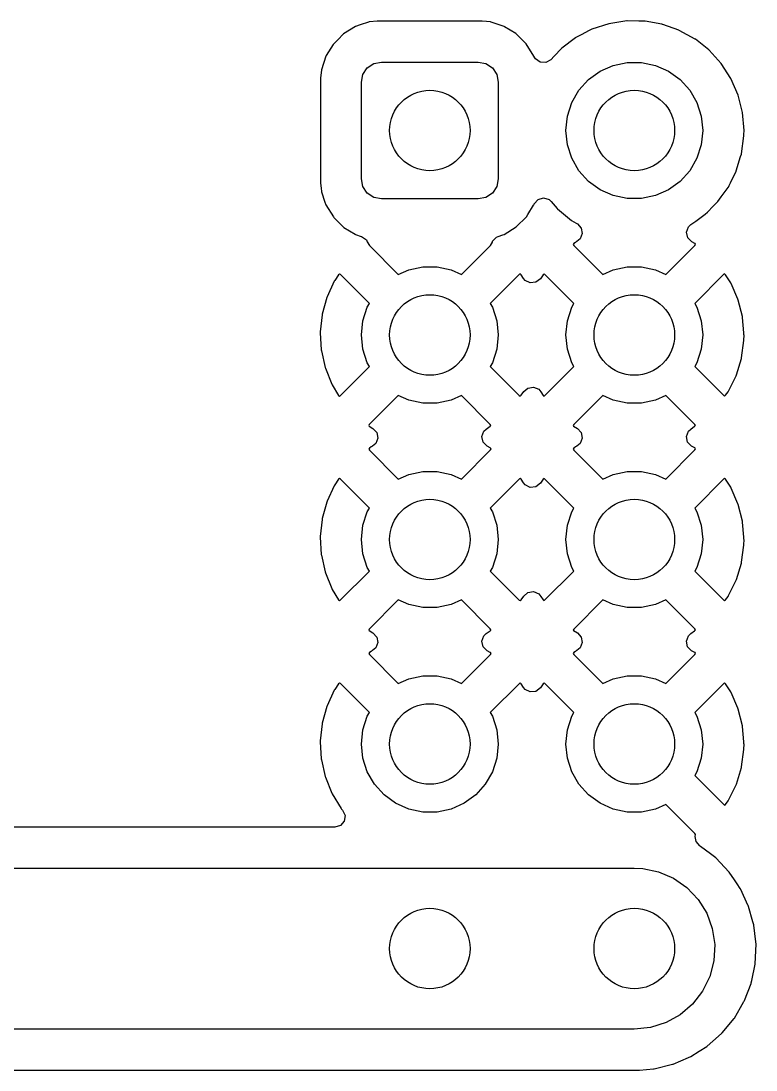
# Model space of a CAD drawing. Extents: x 80 to 223, y -132 to -72.
# Drawn here: x 188.98 to 198.11, y -98.28 to -85.25 of the extents above; entities that cross this region are included whole.
import ezdxf

# ---------------------------------------------------------------- set-up
doc = ezdxf.new("R2010")
doc.units = 0
doc.layers.add('BLACK', color=7, linetype='CONTINUOUS')

msp = doc.modelspace()

# ---------------------------------------------------------------- linework, layer by layer
at = {"layer": 'BLACK', "linetype": 'CONTINUOUS'}
for p, q in [((193.132, -85.3224), (192.982, -85.4155)), ((193.19, -85.3032), (193.132, -85.3224)), ((193.293, -85.2687), (193.19, -85.3032)), ((193.3, -85.2665), (193.293, -85.2687)), ((193.293, -85.2687), (193.293, -85.2687)), ((193.307, -85.2658), (193.3, -85.2665)), ((193.402, -85.2558), (193.307, -85.2658)), ((193.307, -85.2658), (193.307, -85.2658)), ((193.406, -85.2555), (193.402, -85.2558)), ((193.402, -85.2558), (193.402, -85.2558)), ((194.706, -85.2555), (193.406, -85.2555)), ((194.758, -85.2608), (194.706, -85.2555)), ((194.804, -85.2655), (194.758, -85.2608)), ((194.811, -85.2662), (194.804, -85.2655)), ((194.804, -85.2655), (194.804, -85.2655)), ((194.817, -85.2684), (194.811, -85.2662)), ((194.831, -85.2728), (194.817, -85.2684)), ((194.817, -85.2684), (194.817, -85.2684)), ((194.979, -85.3219), (194.831, -85.2728)), ((194.985, -85.3257), (194.979, -85.3219)), ((195.122, -85.4105), (194.985, -85.3257)), ((194.985, -85.3257), (194.985, -85.3257)), ((196.28, -85.288), (196.068, -85.3574)), ((196.501, -85.2542), (196.28, -85.288)), ((196.506, -85.2542), (196.501, -85.2542)), ((196.65, -85.256), (196.506, -85.2542)), ((196.506, -85.2542), (196.506, -85.2542)), ((196.724, -85.2569), (196.65, -85.256)), ((196.729, -85.2578), (196.724, -85.2569)), ((196.939, -85.2952), (196.729, -85.2578)), ((196.729, -85.2578), (196.729, -85.2578)), ((196.944, -85.2961), (196.939, -85.2952)), ((196.939, -85.2952), (196.939, -85.2952)), ((196.949, -85.2978), (196.944, -85.2961)), ((197.15, -85.3689), (196.949, -85.2978)), ((196.949, -85.2978), (196.949, -85.2978)), ((192.976, -85.4207), (192.919, -85.4786)), ((192.982, -85.4155), (192.976, -85.4207)), ((195.129, -85.4147), (195.122, -85.4105)), ((195.254, -85.5397), (195.129, -85.4147)), ((195.865, -85.4636), (195.695, -85.5915)), ((195.87, -85.4605), (195.865, -85.4636)), ((195.865, -85.4636), (195.865, -85.4636)), ((195.937, -85.4255), (195.87, -85.4605)), ((196.037, -85.3731), (195.937, -85.4255)), ((196.068, -85.3574), (196.037, -85.3731)), ((197.155, -85.3706), (197.15, -85.3689)), ((197.15, -85.3689), (197.15, -85.3689)), ((197.35, -85.4786), (197.155, -85.3706)), ((192.853, -85.5469), (192.768, -85.6838)), ((192.857, -85.5407), (192.853, -85.5469)), ((192.853, -85.5469), (192.853, -85.5469)), ((192.919, -85.4786), (192.857, -85.5407)), ((195.348, -85.6901), (195.254, -85.5397)), ((195.691, -85.5946), (195.6, -85.6901)), ((195.695, -85.5915), (195.691, -85.5946)), ((197.354, -85.4818), (197.35, -85.4786)), ((197.522, -85.6138), (197.354, -85.4818)), ((197.354, -85.4818), (197.354, -85.4818)), ((192.764, -85.6913), (192.708, -85.8591)), ((192.768, -85.6838), (192.764, -85.6913)), ((195.35, -85.697), (195.348, -85.6901)), ((195.352, -85.7012), (195.35, -85.697)), ((195.367, -85.7255), (195.352, -85.7012)), ((195.425, -85.7668), (195.367, -85.7255)), ((195.6, -85.6901), (195.557, -85.7348)), ((197.522, -85.6139), (197.522, -85.6138)), ((197.526, -85.6171), (197.522, -85.6139)), ((197.676, -85.7823), (197.526, -85.6171)), ((193.225, -85.9183), (193.279, -85.8372)), ((193.279, -85.8372), (193.36, -85.783)), ((193.36, -85.783), (193.456, -85.764)), ((193.456, -85.764), (194.656, -85.764)), ((194.656, -85.764), (194.752, -85.783)), ((194.752, -85.783), (194.833, -85.8372)), ((194.833, -85.8372), (194.887, -85.9183)), ((195.496, -85.7702), (195.425, -85.7668)), ((195.557, -85.7348), (195.496, -85.7702)), ((196.171, -85.8779), (196.333, -85.8056)), ((196.333, -85.8056), (196.507, -85.7687)), ((196.507, -85.7687), (196.685, -85.7687)), ((196.685, -85.7687), (196.859, -85.8056)), ((196.859, -85.8056), (197.021, -85.8779)), ((197.797, -85.9698), (197.676, -85.7823)), ((192.708, -85.8591), (192.697, -85.9636)), ((192.697, -85.9636), (192.697, -87.2644)), ((193.206, -86.014), (193.225, -85.9183)), ((194.887, -85.9183), (194.906, -86.014)), ((195.908, -86.1144), (196.027, -85.9823)), ((196.027, -85.9823), (196.171, -85.8779)), ((197.021, -85.8779), (197.165, -85.9823)), ((197.165, -85.9823), (197.284, -86.1144)), ((197.886, -86.1747), (197.797, -85.9698)), ((193.206, -87.214), (193.206, -86.014)), ((194.906, -86.014), (194.906, -87.214)), ((195.819, -86.2683), (195.908, -86.1144)), ((197.284, -86.1144), (197.373, -86.2683)), ((197.941, -86.3914), (197.886, -86.1747)), ((195.765, -86.4373), (195.819, -86.2683)), ((197.373, -86.2683), (197.427, -86.4373)), ((195.746, -86.614), (195.765, -86.4373)), ((197.427, -86.4373), (197.446, -86.614)), ((197.959, -86.614), (197.941, -86.3914)), ((195.765, -86.7907), (195.746, -86.614)), ((197.446, -86.614), (197.427, -86.7907)), ((197.958, -86.6601), (197.959, -86.6174)), ((197.959, -86.6174), (197.959, -86.614)), ((197.959, -86.6174), (197.959, -86.6174)), ((197.928, -86.9021), (197.958, -86.6806)), ((197.958, -86.6806), (197.958, -86.6601)), ((195.819, -86.9597), (195.765, -86.7907)), ((197.427, -86.7907), (197.373, -86.9597)), ((195.908, -87.1136), (195.819, -86.9597)), ((197.373, -86.9597), (197.284, -87.1136)), ((197.863, -87.1158), (197.917, -86.9389)), ((197.917, -86.9389), (197.927, -86.907)), ((197.927, -86.907), (197.928, -86.9021)), ((197.927, -86.907), (197.927, -86.907)), ((196.027, -87.2457), (195.908, -87.1136)), ((197.284, -87.1136), (197.165, -87.2457)), ((197.79, -87.2644), (197.861, -87.1205)), ((197.861, -87.1205), (197.863, -87.1158)), ((197.861, -87.1205), (197.861, -87.1205)), ((192.697, -87.2644), (192.698, -87.2676)), ((192.698, -87.2676), (192.698, -87.2676)), ((192.698, -87.2676), (192.704, -87.3292)), ((193.225, -87.3097), (193.206, -87.214)), ((194.906, -87.214), (194.887, -87.3097)), ((196.171, -87.3501), (196.027, -87.2457)), ((197.165, -87.2457), (197.021, -87.3501)), ((197.773, -87.2989), (197.79, -87.2644)), ((192.704, -87.3292), (192.708, -87.3702)), ((192.708, -87.3702), (192.711, -87.3767)), ((192.711, -87.3767), (192.711, -87.3767)), ((192.711, -87.3767), (192.753, -87.5034)), ((193.279, -87.3908), (193.225, -87.3097)), ((193.36, -87.445), (193.279, -87.3908)), ((194.833, -87.3908), (194.752, -87.445)), ((194.887, -87.3097), (194.833, -87.3908)), ((196.333, -87.4224), (196.171, -87.3501)), ((197.021, -87.3501), (196.859, -87.4224)), ((197.676, -87.4397), (197.761, -87.3203)), ((197.761, -87.3203), (197.764, -87.3161)), ((197.764, -87.3161), (197.773, -87.2989)), ((192.753, -87.5034), (192.764, -87.5379)), ((192.764, -87.5379), (192.858, -87.6883)), ((193.456, -87.464), (193.36, -87.445)), ((194.656, -87.464), (193.456, -87.464)), ((194.752, -87.445), (194.656, -87.464)), ((195.274, -87.6568), (195.344, -87.543)), ((195.344, -87.543), (195.348, -87.5367)), ((195.348, -87.5367), (195.35, -87.5298)), ((195.35, -87.5298), (195.353, -87.5248)), ((195.353, -87.5248), (195.4, -87.4715)), ((195.4, -87.4715), (195.468, -87.452)), ((195.468, -87.452), (195.536, -87.4726)), ((195.536, -87.4726), (195.562, -87.4955)), ((195.562, -87.4955), (195.639, -87.584)), ((196.507, -87.4593), (196.333, -87.4224)), ((196.685, -87.4593), (196.507, -87.4593)), ((196.859, -87.4224), (196.685, -87.4593)), ((197.577, -87.5541), (197.634, -87.4975)), ((197.634, -87.4975), (197.676, -87.4397)), ((195.255, -87.6873), (195.274, -87.6568)), ((195.639, -87.584), (195.642, -87.5879)), ((195.642, -87.5879), (195.814, -87.7306)), ((197.359, -87.7383), (197.476, -87.6552)), ((197.476, -87.6552), (197.504, -87.6276)), ((197.504, -87.6276), (197.577, -87.5541)), ((192.858, -87.6883), (192.863, -87.6935)), ((192.863, -87.6935), (192.908, -87.7383)), ((192.908, -87.7383), (192.983, -87.8133)), ((195.13, -87.8125), (195.255, -87.6873)), ((195.814, -87.7306), (195.872, -87.7642)), ((195.872, -87.7642), (195.888, -87.7738)), ((195.888, -87.7738), (195.937, -87.8254)), ((197.244, -87.8762), (197.269, -87.8098)), ((197.269, -87.8098), (197.296, -87.7832)), ((197.296, -87.7832), (197.359, -87.7383)), ((192.983, -87.8133), (192.989, -87.8171)), ((192.989, -87.8171), (192.989, -87.8171)), ((192.989, -87.8171), (193.126, -87.9017)), ((193.126, -87.9017), (193.133, -87.9061)), ((193.133, -87.9061), (193.204, -87.9296)), ((193.204, -87.9296), (193.208, -87.931)), ((193.208, -87.931), (193.267, -87.9714)), ((194.834, -87.9897), (194.885, -87.9395)), ((194.885, -87.9395), (194.905, -87.9305)), ((194.905, -87.9305), (194.963, -87.9113)), ((194.963, -87.9113), (194.98, -87.9055)), ((194.98, -87.9055), (195.13, -87.8125)), ((195.95, -87.8952), (195.923, -87.961)), ((195.937, -87.8254), (195.95, -87.8952)), ((197.259, -87.9457), (197.244, -87.8762)), ((193.267, -87.9714), (193.277, -87.9972)), ((193.277, -87.9972), (193.279, -87.9965)), ((193.279, -87.9965), (193.304, -88.0428)), ((193.304, -88.0428), (193.664, -88.4031)), ((194.448, -88.4031), (194.809, -88.0414)), ((194.809, -88.0414), (194.832, -87.9997)), ((194.832, -87.9997), (194.834, -87.9897)), ((195.846, -88.0191), (195.837, -88.0304)), ((195.837, -88.0304), (195.844, -88.0428)), ((195.844, -88.0428), (196.204, -88.4031)), ((195.866, -88.004), (195.846, -88.0191)), ((195.874, -87.9985), (195.866, -88.004)), ((195.883, -87.9943), (195.874, -87.9985)), ((195.923, -87.961), (195.883, -87.9943)), ((196.988, -88.4031), (197.349, -88.0414)), ((197.309, -87.9961), (197.259, -87.9457)), ((197.346, -88.0165), (197.309, -87.9961)), ((197.35, -88.0192), (197.346, -88.0165)), ((197.349, -88.0414), (197.356, -88.0285)), ((197.356, -88.0285), (197.35, -88.0192)), ((193.793, -88.3456), (193.967, -88.3087)), ((193.967, -88.3087), (194.145, -88.3087)), ((194.145, -88.3087), (194.319, -88.3456)), ((196.333, -88.3456), (196.507, -88.3087)), ((196.507, -88.3087), (196.685, -88.3087)), ((196.685, -88.3087), (196.859, -88.3456)), ((192.922, -88.4064), (192.874, -88.4767)), ((192.934, -88.3968), (192.922, -88.4064)), ((192.946, -88.4031), (192.934, -88.3968)), ((193.306, -88.7629), (192.946, -88.4031)), ((193.664, -88.4031), (193.793, -88.3456)), ((194.319, -88.3456), (194.448, -88.4031)), ((195.169, -88.4004), (194.806, -88.7629)), ((195.178, -88.396), (195.169, -88.4004)), ((195.189, -88.4052), (195.178, -88.396)), ((195.219, -88.452), (195.189, -88.4052)), ((195.24, -88.4764), (195.219, -88.452)), ((195.429, -88.4545), (195.374, -88.4995)), ((195.462, -88.4064), (195.429, -88.4545)), ((195.474, -88.3968), (195.462, -88.4064)), ((195.486, -88.4031), (195.474, -88.3968)), ((195.846, -88.7629), (195.486, -88.4031)), ((196.204, -88.4031), (196.333, -88.3456)), ((196.859, -88.3456), (196.988, -88.4031)), ((197.709, -88.4004), (197.346, -88.7629)), ((197.718, -88.396), (197.709, -88.4004)), ((197.729, -88.4052), (197.718, -88.396)), ((197.794, -88.5057), (197.729, -88.4052)), ((192.869, -88.4856), (192.779, -88.6788)), ((192.874, -88.4767), (192.869, -88.4856)), ((195.304, -88.5077), (195.24, -88.4764)), ((195.374, -88.4995), (195.304, -88.5077)), ((197.799, -88.5148), (197.794, -88.5057)), ((197.884, -88.7101), (197.799, -88.5148)), ((192.776, -88.6885), (192.719, -88.8937)), ((192.779, -88.6788), (192.776, -88.6885)), ((197.887, -88.7199), (197.884, -88.7101)), ((197.939, -88.9264), (197.887, -88.7199)), ((193.225, -88.9773), (193.279, -88.8083)), ((193.279, -88.8083), (193.306, -88.7629)), ((194.806, -88.7629), (194.833, -88.8083)), ((194.833, -88.8083), (194.887, -88.9773)), ((195.765, -88.9773), (195.819, -88.8083)), ((195.819, -88.8083), (195.846, -88.7629)), ((197.346, -88.7629), (197.373, -88.8083)), ((197.373, -88.8083), (197.427, -88.9773)), ((192.717, -88.9038), (192.694, -89.1156)), ((192.719, -88.8937), (192.717, -88.9038)), ((193.206, -89.154), (193.225, -88.9773)), ((194.887, -88.9773), (194.906, -89.154)), ((195.746, -89.154), (195.765, -88.9773)), ((197.427, -88.9773), (197.446, -89.154)), ((197.941, -88.9366), (197.939, -88.9264)), ((197.956, -89.1259), (197.941, -88.9366)), ((192.694, -89.1156), (192.694, -89.1259)), ((192.694, -89.1259), (192.706, -89.3385)), ((193.225, -89.3307), (193.206, -89.154)), ((194.906, -89.154), (194.887, -89.3307)), ((195.765, -89.3307), (195.746, -89.154)), ((197.446, -89.154), (197.427, -89.3307)), ((197.929, -89.4368), (197.957, -89.2239)), ((197.958, -89.1506), (197.956, -89.1259)), ((197.957, -89.2172), (197.959, -89.1574)), ((197.957, -89.2239), (197.957, -89.2172)), ((197.959, -89.1574), (197.958, -89.1506)), ((192.706, -89.3385), (192.708, -89.3487)), ((192.708, -89.3487), (192.755, -89.5564)), ((193.279, -89.4997), (193.225, -89.3307)), ((194.887, -89.3307), (194.833, -89.4997)), ((195.819, -89.4997), (195.765, -89.3307)), ((197.427, -89.3307), (197.373, -89.4997)), ((193.306, -89.5451), (193.279, -89.4997)), ((194.833, -89.4997), (194.806, -89.5451)), ((195.846, -89.5451), (195.819, -89.4997)), ((197.373, -89.4997), (197.346, -89.5451)), ((197.864, -89.6507), (197.926, -89.4469)), ((197.926, -89.4469), (197.929, -89.4368)), ((192.755, -89.5564), (192.758, -89.5663)), ((192.758, -89.5663), (192.838, -89.7636)), ((192.942, -89.9091), (193.306, -89.5451)), ((194.806, -89.5451), (195.166, -89.9053)), ((195.482, -89.9091), (195.846, -89.5451)), ((197.346, -89.5451), (197.706, -89.9053)), ((192.838, -89.7636), (192.842, -89.7728)), ((197.766, -89.8512), (197.861, -89.6603)), ((197.861, -89.6603), (197.864, -89.6507)), ((192.842, -89.7728), (192.922, -89.9034)), ((195.19, -89.9029), (195.224, -89.8558)), ((195.224, -89.8558), (195.225, -89.8566)), ((195.225, -89.8566), (195.273, -89.8129)), ((195.273, -89.8129), (195.343, -89.8007)), ((195.343, -89.8007), (195.408, -89.8282)), ((195.408, -89.8282), (195.436, -89.86)), ((195.436, -89.86), (195.462, -89.9034)), ((197.73, -89.9029), (197.761, -89.86)), ((197.761, -89.86), (197.766, -89.8512)), ((192.922, -89.9034), (192.933, -89.9129)), ((192.933, -89.9129), (192.942, -89.9091)), ((193.664, -89.9049), (193.303, -90.2665)), ((193.793, -89.9624), (193.664, -89.9049)), ((193.967, -89.9993), (193.793, -89.9624)), ((194.145, -89.9993), (193.967, -89.9993)), ((194.319, -89.9624), (194.145, -89.9993)), ((194.448, -89.9049), (194.319, -89.9624)), ((194.807, -90.2639), (194.448, -89.9049)), ((195.166, -89.9053), (195.178, -89.9118)), ((195.178, -89.9118), (195.19, -89.9029)), ((195.462, -89.9034), (195.473, -89.9129)), ((195.473, -89.9129), (195.482, -89.9091)), ((196.204, -89.9049), (195.843, -90.2665)), ((196.333, -89.9624), (196.204, -89.9049)), ((196.507, -89.9993), (196.333, -89.9624)), ((196.685, -89.9993), (196.507, -89.9993)), ((196.859, -89.9624), (196.685, -89.9993)), ((196.988, -89.9049), (196.859, -89.9624)), ((197.347, -90.2639), (196.988, -89.9049)), ((197.706, -89.9053), (197.718, -89.9118)), ((197.718, -89.9118), (197.73, -89.9029)), ((193.303, -90.2665), (193.296, -90.2789)), ((193.296, -90.2789), (193.301, -90.2859)), ((193.301, -90.2859), (193.348, -90.3135)), ((194.805, -90.2877), (194.812, -90.2789)), ((194.814, -90.277), (194.807, -90.2639)), ((194.812, -90.2789), (194.814, -90.277)), ((195.843, -90.2665), (195.836, -90.2789)), ((195.836, -90.2789), (195.841, -90.2859)), ((195.841, -90.2859), (195.888, -90.3135)), ((197.345, -90.2877), (197.352, -90.2789)), ((197.354, -90.277), (197.347, -90.2639)), ((197.352, -90.2789), (197.354, -90.277)), ((193.348, -90.3135), (193.397, -90.3651)), ((193.397, -90.3651), (193.41, -90.4349)), ((194.703, -90.416), (194.728, -90.3496)), ((194.718, -90.4854), (194.703, -90.416)), ((194.728, -90.3496), (194.756, -90.323)), ((194.756, -90.323), (194.805, -90.2877)), ((195.888, -90.3135), (195.937, -90.3651)), ((195.937, -90.3651), (195.95, -90.4349)), ((197.243, -90.416), (197.268, -90.3496)), ((197.258, -90.4854), (197.243, -90.416)), ((197.268, -90.3496), (197.296, -90.323)), ((197.296, -90.323), (197.345, -90.2877)), ((193.326, -90.544), (193.306, -90.5591)), ((193.334, -90.5385), (193.326, -90.544)), ((193.343, -90.5341), (193.334, -90.5385)), ((193.384, -90.5007), (193.343, -90.5341)), ((193.41, -90.4349), (193.384, -90.5007)), ((194.768, -90.5359), (194.718, -90.4854)), ((194.806, -90.5565), (194.768, -90.5359)), ((195.866, -90.544), (195.846, -90.5591)), ((195.874, -90.5385), (195.866, -90.544)), ((195.883, -90.5341), (195.874, -90.5385)), ((195.924, -90.5007), (195.883, -90.5341)), ((195.95, -90.4349), (195.924, -90.5007)), ((197.308, -90.5359), (197.258, -90.4854)), ((197.346, -90.5565), (197.308, -90.5359)), ((193.306, -90.5591), (193.297, -90.5704)), ((193.297, -90.5704), (193.304, -90.5828)), ((193.304, -90.5828), (193.664, -90.9431)), ((194.448, -90.9431), (194.809, -90.5814)), ((194.81, -90.5592), (194.806, -90.5565)), ((194.809, -90.5814), (194.816, -90.5685)), ((194.816, -90.5685), (194.81, -90.5592)), ((195.846, -90.5591), (195.837, -90.5704)), ((195.837, -90.5704), (195.844, -90.5828)), ((195.844, -90.5828), (196.204, -90.9431)), ((196.988, -90.9431), (197.349, -90.5814)), ((197.35, -90.5592), (197.346, -90.5565)), ((197.349, -90.5814), (197.356, -90.5685)), ((197.356, -90.5685), (197.35, -90.5592)), ((192.934, -90.9368), (192.922, -90.9464)), ((192.946, -90.9431), (192.934, -90.9368)), ((193.664, -90.9431), (193.793, -90.8856)), ((193.793, -90.8856), (193.967, -90.8487)), ((193.967, -90.8487), (194.145, -90.8487)), ((194.145, -90.8487), (194.319, -90.8856)), ((194.319, -90.8856), (194.448, -90.9431)), ((195.178, -90.936), (195.169, -90.9404)), ((195.189, -90.9452), (195.178, -90.936)), ((195.474, -90.9368), (195.462, -90.9464)), ((195.486, -90.9431), (195.474, -90.9368)), ((196.204, -90.9431), (196.333, -90.8856)), ((196.333, -90.8856), (196.507, -90.8487)), ((196.507, -90.8487), (196.685, -90.8487)), ((196.685, -90.8487), (196.859, -90.8856)), ((196.859, -90.8856), (196.988, -90.9431)), ((197.718, -90.936), (197.709, -90.9404)), ((197.729, -90.9452), (197.718, -90.936)), ((192.869, -91.0256), (192.779, -91.2188)), ((192.874, -91.0167), (192.869, -91.0256)), ((192.922, -90.9464), (192.874, -91.0167)), ((193.306, -91.3029), (192.946, -90.9431)), ((195.169, -90.9404), (194.806, -91.3029)), ((195.219, -90.992), (195.189, -90.9452)), ((195.24, -91.0164), (195.219, -90.992)), ((195.304, -91.0477), (195.24, -91.0164)), ((195.374, -91.0395), (195.304, -91.0477)), ((195.429, -90.9945), (195.374, -91.0395)), ((195.462, -90.9464), (195.429, -90.9945)), ((195.846, -91.3029), (195.486, -90.9431)), ((197.709, -90.9404), (197.346, -91.3029)), ((197.794, -91.0457), (197.729, -90.9452)), ((197.799, -91.0548), (197.794, -91.0457)), ((197.884, -91.2501), (197.799, -91.0548)), ((192.776, -91.2285), (192.719, -91.4337)), ((192.779, -91.2188), (192.776, -91.2285)), ((193.279, -91.3483), (193.306, -91.3029)), ((194.806, -91.3029), (194.833, -91.3483)), ((195.819, -91.3483), (195.846, -91.3029)), ((197.346, -91.3029), (197.373, -91.3483)), ((197.887, -91.2599), (197.884, -91.2501)), ((197.939, -91.4664), (197.887, -91.2599)), ((192.717, -91.4438), (192.694, -91.6556)), ((192.719, -91.4337), (192.717, -91.4438)), ((193.225, -91.5173), (193.279, -91.3483)), ((194.833, -91.3483), (194.887, -91.5173)), ((195.765, -91.5173), (195.819, -91.3483)), ((197.373, -91.3483), (197.427, -91.5173)), ((193.206, -91.694), (193.225, -91.5173)), ((194.887, -91.5173), (194.906, -91.694)), ((195.746, -91.694), (195.765, -91.5173)), ((197.427, -91.5173), (197.446, -91.694)), ((197.941, -91.4766), (197.939, -91.4664)), ((197.956, -91.6659), (197.941, -91.4766)), ((192.694, -91.6556), (192.694, -91.6659)), ((192.694, -91.6659), (192.706, -91.8785)), ((193.225, -91.8707), (193.206, -91.694)), ((194.906, -91.694), (194.887, -91.8707)), ((195.765, -91.8707), (195.746, -91.694)), ((197.446, -91.694), (197.427, -91.8707)), ((197.958, -91.6906), (197.956, -91.6659)), ((197.957, -91.7572), (197.959, -91.6974)), ((197.959, -91.6974), (197.958, -91.6906)), ((197.929, -91.9768), (197.957, -91.7639)), ((197.957, -91.7639), (197.957, -91.7572)), ((192.706, -91.8785), (192.708, -91.8887)), ((192.708, -91.8887), (192.755, -92.0964)), ((193.279, -92.0397), (193.225, -91.8707)), ((194.887, -91.8707), (194.833, -92.0397)), ((195.819, -92.0397), (195.765, -91.8707)), ((197.427, -91.8707), (197.373, -92.0397)), ((197.926, -91.9869), (197.929, -91.9768)), ((192.755, -92.0964), (192.758, -92.1063)), ((192.758, -92.1063), (192.838, -92.3036)), ((192.942, -92.4491), (193.306, -92.0851)), ((193.306, -92.0851), (193.279, -92.0397)), ((194.833, -92.0397), (194.806, -92.0851)), ((194.806, -92.0851), (195.166, -92.4453)), ((195.482, -92.4491), (195.846, -92.0851)), ((195.846, -92.0851), (195.819, -92.0397)), ((197.373, -92.0397), (197.346, -92.0851)), ((197.346, -92.0851), (197.706, -92.4453)), ((197.864, -92.1907), (197.926, -91.9869)), ((197.766, -92.3912), (197.861, -92.2003)), ((197.861, -92.2003), (197.864, -92.1907)), ((192.838, -92.3036), (192.842, -92.3128)), ((192.842, -92.3128), (192.922, -92.4434)), ((195.225, -92.3966), (195.273, -92.3529)), ((195.273, -92.3529), (195.343, -92.3407)), ((195.343, -92.3407), (195.408, -92.3682)), ((195.408, -92.3682), (195.436, -92.4)), ((192.922, -92.4434), (192.933, -92.4529)), ((192.933, -92.4529), (192.942, -92.4491)), ((193.664, -92.4449), (193.303, -92.8065)), ((193.793, -92.5024), (193.664, -92.4449)), ((194.448, -92.4449), (194.319, -92.5024)), ((194.807, -92.8039), (194.448, -92.4449)), ((195.166, -92.4453), (195.178, -92.4518)), ((195.178, -92.4518), (195.19, -92.4429)), ((195.19, -92.4429), (195.224, -92.3958)), ((195.224, -92.3958), (195.225, -92.3966)), ((195.436, -92.4), (195.462, -92.4434)), ((195.462, -92.4434), (195.473, -92.4529)), ((195.473, -92.4529), (195.482, -92.4491)), ((196.204, -92.4449), (195.843, -92.8065)), ((196.333, -92.5024), (196.204, -92.4449)), ((196.988, -92.4449), (196.859, -92.5024)), ((197.347, -92.8039), (196.988, -92.4449)), ((197.706, -92.4453), (197.718, -92.4518)), ((197.718, -92.4518), (197.73, -92.4429)), ((197.73, -92.4429), (197.761, -92.4)), ((197.761, -92.4), (197.766, -92.3912)), ((193.967, -92.5393), (193.793, -92.5024)), ((194.145, -92.5393), (193.967, -92.5393)), ((194.319, -92.5024), (194.145, -92.5393)), ((196.507, -92.5393), (196.333, -92.5024)), ((196.685, -92.5393), (196.507, -92.5393)), ((196.859, -92.5024), (196.685, -92.5393)), ((193.303, -92.8065), (193.296, -92.8189)), ((193.296, -92.8189), (193.301, -92.8259)), ((193.301, -92.8259), (193.348, -92.8535)), ((193.348, -92.8535), (193.397, -92.9051)), ((194.703, -92.956), (194.728, -92.8896)), ((194.728, -92.8896), (194.756, -92.863)), ((194.756, -92.863), (194.805, -92.8277)), ((194.805, -92.8277), (194.812, -92.8189)), ((194.814, -92.817), (194.807, -92.8039)), ((194.812, -92.8189), (194.814, -92.817)), ((195.843, -92.8065), (195.836, -92.8189)), ((195.836, -92.8189), (195.841, -92.8259)), ((195.841, -92.8259), (195.888, -92.8535)), ((195.888, -92.8535), (195.937, -92.9051)), ((197.243, -92.956), (197.268, -92.8896)), ((197.268, -92.8896), (197.296, -92.863)), ((197.296, -92.863), (197.345, -92.8277)), ((197.345, -92.8277), (197.352, -92.8189)), ((197.354, -92.817), (197.347, -92.8039)), ((197.352, -92.8189), (197.354, -92.817)), ((193.41, -92.9749), (193.384, -93.0407)), ((193.397, -92.9051), (193.41, -92.9749)), ((194.718, -93.0254), (194.703, -92.956)), ((195.95, -92.9749), (195.924, -93.0407)), ((195.937, -92.9051), (195.95, -92.9749)), ((197.258, -93.0254), (197.243, -92.956)), ((193.306, -93.0991), (193.297, -93.1104)), ((193.297, -93.1104), (193.304, -93.1228)), ((193.304, -93.1228), (193.664, -93.4831)), ((193.326, -93.084), (193.306, -93.0991)), ((193.334, -93.0785), (193.326, -93.084)), ((193.343, -93.0741), (193.334, -93.0785)), ((193.384, -93.0407), (193.343, -93.0741)), ((194.448, -93.4831), (194.809, -93.1214)), ((194.768, -93.0759), (194.718, -93.0254)), ((194.806, -93.0965), (194.768, -93.0759)), ((194.81, -93.0992), (194.806, -93.0965)), ((194.809, -93.1214), (194.816, -93.1085)), ((194.816, -93.1085), (194.81, -93.0992)), ((195.846, -93.0991), (195.837, -93.1104)), ((195.837, -93.1104), (195.844, -93.1228)), ((195.844, -93.1228), (196.204, -93.4831)), ((195.866, -93.084), (195.846, -93.0991)), ((195.874, -93.0785), (195.866, -93.084)), ((195.883, -93.0741), (195.874, -93.0785)), ((195.924, -93.0407), (195.883, -93.0741)), ((196.988, -93.4831), (197.349, -93.1214)), ((197.308, -93.0759), (197.258, -93.0254)), ((197.346, -93.0965), (197.308, -93.0759)), ((197.35, -93.0992), (197.346, -93.0965)), ((197.349, -93.1214), (197.356, -93.1085)), ((197.356, -93.1085), (197.35, -93.0992)), ((193.793, -93.4256), (193.967, -93.3887)), ((193.967, -93.3887), (194.145, -93.3887)), ((194.145, -93.3887), (194.319, -93.4256)), ((196.333, -93.4256), (196.507, -93.3887)), ((196.507, -93.3887), (196.685, -93.3887)), ((196.685, -93.3887), (196.859, -93.4256)), ((192.922, -93.4864), (192.874, -93.5567)), ((192.934, -93.4768), (192.922, -93.4864)), ((192.946, -93.4831), (192.934, -93.4768)), ((193.306, -93.8429), (192.946, -93.4831)), ((193.664, -93.4831), (193.793, -93.4256)), ((194.319, -93.4256), (194.448, -93.4831)), ((195.169, -93.4804), (194.806, -93.8429)), ((195.178, -93.476), (195.169, -93.4804)), ((195.189, -93.4852), (195.178, -93.476)), ((195.219, -93.532), (195.189, -93.4852)), ((195.24, -93.5564), (195.219, -93.532)), ((195.429, -93.5345), (195.374, -93.5795)), ((195.462, -93.4864), (195.429, -93.5345)), ((195.474, -93.4768), (195.462, -93.4864)), ((195.486, -93.4831), (195.474, -93.4768)), ((195.846, -93.8429), (195.486, -93.4831)), ((196.204, -93.4831), (196.333, -93.4256)), ((196.859, -93.4256), (196.988, -93.4831)), ((197.709, -93.4804), (197.346, -93.8429)), ((197.718, -93.476), (197.709, -93.4804)), ((197.729, -93.4852), (197.718, -93.476)), ((197.794, -93.5857), (197.729, -93.4852)), ((192.869, -93.5656), (192.779, -93.7588)), ((192.874, -93.5567), (192.869, -93.5656)), ((195.304, -93.5877), (195.24, -93.5564)), ((195.374, -93.5795), (195.304, -93.5877)), ((197.799, -93.5948), (197.794, -93.5857)), ((197.884, -93.7901), (197.799, -93.5948)), ((192.776, -93.7685), (192.719, -93.9737)), ((192.779, -93.7588), (192.776, -93.7685)), ((197.887, -93.7999), (197.884, -93.7901)), ((197.939, -94.0064), (197.887, -93.7999)), ((193.225, -94.0573), (193.279, -93.8883)), ((193.279, -93.8883), (193.306, -93.8429)), ((194.806, -93.8429), (194.833, -93.8883)), ((194.833, -93.8883), (194.887, -94.0573)), ((195.765, -94.0573), (195.819, -93.8883)), ((195.819, -93.8883), (195.846, -93.8429)), ((197.346, -93.8429), (197.373, -93.8883)), ((197.373, -93.8883), (197.427, -94.0573)), ((192.717, -93.9838), (192.694, -94.1956)), ((192.719, -93.9737), (192.717, -93.9838)), ((193.206, -94.234), (193.225, -94.0573)), ((194.887, -94.0573), (194.906, -94.234)), ((195.746, -94.234), (195.765, -94.0573)), ((197.427, -94.0573), (197.446, -94.234)), ((197.941, -94.0166), (197.939, -94.0064)), ((197.956, -94.2059), (197.941, -94.0166)), ((192.694, -94.1956), (192.694, -94.2059)), ((192.694, -94.2059), (192.706, -94.4185)), ((193.225, -94.4107), (193.206, -94.234)), ((194.906, -94.234), (194.887, -94.4107)), ((195.765, -94.4107), (195.746, -94.234)), ((197.446, -94.234), (197.427, -94.4107)), ((197.929, -94.5168), (197.957, -94.3039)), ((197.958, -94.2306), (197.956, -94.2059)), ((197.957, -94.2972), (197.959, -94.2374)), ((197.957, -94.3039), (197.957, -94.2972)), ((197.959, -94.2374), (197.958, -94.2306)), ((192.706, -94.4185), (192.708, -94.4287)), ((192.708, -94.4287), (192.755, -94.6364)), ((193.279, -94.5797), (193.225, -94.4107)), ((194.887, -94.4107), (194.833, -94.5797)), ((195.819, -94.5797), (195.765, -94.4107)), ((197.427, -94.4107), (197.373, -94.5797)), ((193.368, -94.7336), (193.279, -94.5797)), ((194.833, -94.5797), (194.744, -94.7336)), ((195.908, -94.7336), (195.819, -94.5797)), ((197.373, -94.5797), (197.346, -94.6251)), ((197.864, -94.7307), (197.926, -94.5269)), ((197.926, -94.5269), (197.929, -94.5168)), ((192.755, -94.6364), (192.758, -94.6463)), ((192.758, -94.6463), (192.838, -94.8436)), ((197.346, -94.6251), (197.706, -94.9853)), ((192.838, -94.8436), (192.842, -94.8528)), ((193.487, -94.8657), (193.368, -94.7336)), ((194.744, -94.7336), (194.625, -94.8657)), ((196.027, -94.8657), (195.908, -94.7336)), ((197.766, -94.9312), (197.861, -94.7403)), ((197.861, -94.7403), (197.864, -94.7307)), ((192.842, -94.8528), (192.954, -95.0344)), ((193.631, -94.9701), (193.487, -94.8657)), ((193.793, -95.0424), (193.631, -94.9701)), ((194.481, -94.9701), (194.319, -95.0424)), ((194.625, -94.8657), (194.481, -94.9701)), ((196.171, -94.9701), (196.027, -94.8657)), ((196.333, -95.0424), (196.171, -94.9701)), ((197.73, -94.9829), (197.761, -94.94)), ((197.761, -94.94), (197.766, -94.9312)), ((192.954, -95.0344), (192.96, -95.0427)), ((192.96, -95.0427), (192.972, -95.057)), ((192.972, -95.057), (193.002, -95.1216)), ((193.967, -95.0793), (193.793, -95.0424)), ((194.145, -95.0793), (193.967, -95.0793)), ((194.319, -95.0424), (194.145, -95.0793)), ((196.507, -95.0793), (196.333, -95.0424)), ((196.685, -95.0793), (196.507, -95.0793)), ((196.859, -95.0424), (196.685, -95.0793)), ((196.988, -94.9849), (196.859, -95.0424)), ((197.347, -95.3439), (196.988, -94.9849)), ((197.706, -94.9853), (197.718, -94.9918)), ((197.718, -94.9918), (197.73, -94.9829)), ((192.992, -95.1919), (192.945, -95.2455)), ((193.002, -95.1216), (192.992, -95.1919)), ((192.877, -95.2655), (185.073, -95.2655)), ((192.945, -95.2455), (192.877, -95.2655)), ((197.355, -95.359), (197.347, -95.3439)), ((197.353, -95.3807), (197.355, -95.359)), ((197.363, -95.4448), (197.353, -95.3807)), ((197.41, -95.4985), (197.363, -95.4448)), ((197.411, -95.4995), (197.41, -95.4985)), ((197.416, -95.5019), (197.411, -95.4995)), ((197.42, -95.5049), (197.416, -95.5019)), ((197.42, -95.505), (197.42, -95.5049)), ((197.541, -95.5974), (197.42, -95.505)), ((197.609, -95.6493), (197.541, -95.5974)), ((197.775, -95.8257), (197.609, -95.6493)), ((181.356, -95.774), (196.596, -95.774)), ((196.596, -95.774), (196.701, -95.7795)), ((196.701, -95.7795), (196.898, -95.8208)), ((196.898, -95.8208), (197.084, -95.9011)), ((197.84, -95.9204), (197.775, -95.8257)), ((197.084, -95.9011), (197.249, -96.017)), ((197.249, -96.017), (197.388, -96.1639)), ((197.873, -95.9693), (197.84, -95.9204)), ((197.912, -96.0265), (197.873, -95.9693)), ((197.914, -96.031), (197.912, -96.0265)), ((198.012, -96.2419), (197.914, -96.031)), ((197.914, -96.031), (197.914, -96.031)), ((197.388, -96.1639), (197.495, -96.3356)), ((198.014, -96.2465), (198.012, -96.2419)), ((198.012, -96.2419), (198.012, -96.2419)), ((198.016, -96.2513), (198.014, -96.2465)), ((198.07, -96.4411), (198.016, -96.2513)), ((197.495, -96.3356), (197.565, -96.5253)), ((197.565, -96.5253), (197.595, -96.7251)), ((198.081, -96.48), (198.07, -96.4411)), ((198.081, -96.4851), (198.081, -96.48)), ((198.105, -96.6901), (198.081, -96.4851)), ((198.081, -96.4851), (198.081, -96.4851)), ((197.595, -96.7251), (197.584, -96.927)), ((198.097, -96.9637), (198.108, -96.7212)), ((198.108, -96.7212), (198.105, -96.6901)), ((197.584, -96.927), (197.533, -97.1226)), ((198.054, -97.1709), (198.096, -96.9686)), ((198.096, -96.9686), (198.097, -96.9637)), ((198.096, -96.9686), (198.096, -96.9686)), ((197.533, -97.1226), (197.444, -97.3039)), ((198.048, -97.2013), (198.054, -97.1709)), ((197.444, -97.3039), (197.32, -97.4636)), ((197.965, -97.4171), (198.046, -97.206)), ((198.046, -97.206), (198.048, -97.2013)), ((198.046, -97.206), (198.046, -97.206)), ((197.916, -97.5044), (197.958, -97.4323)), ((197.958, -97.4323), (197.961, -97.4279)), ((197.958, -97.4323), (197.958, -97.4323)), ((197.961, -97.4279), (197.965, -97.4171)), ((197.32, -97.4636), (197.167, -97.5951)), ((197.839, -97.6377), (197.916, -97.5044)), ((196.99, -97.6931), (196.797, -97.7536)), ((197.167, -97.5951), (196.99, -97.6931)), ((197.688, -97.8214), (197.836, -97.6416)), ((197.836, -97.6416), (197.839, -97.6377)), ((197.836, -97.6416), (197.836, -97.6416)), ((196.596, -97.774), (181.356, -97.774)), ((196.797, -97.7536), (196.596, -97.774)), ((197.57, -97.9261), (197.681, -97.8286)), ((197.681, -97.8286), (197.685, -97.8253)), ((197.681, -97.8286), (197.681, -97.8286)), ((197.685, -97.8253), (197.688, -97.8214)), ((197.503, -97.9858), (197.57, -97.9261)), ((197.297, -98.1152), (197.403, -98.0485)), ((197.403, -98.0485), (197.498, -97.9885)), ((197.498, -97.9885), (197.503, -97.9858)), ((197.498, -97.9885), (197.498, -97.9885)), ((196.843, -98.2667), (197.069, -98.2112)), ((197.069, -98.2112), (197.074, -98.21)), ((197.074, -98.21), (197.078, -98.2081)), ((197.078, -98.2081), (197.268, -98.1276)), ((197.078, -98.2081), (197.078, -98.2081)), ((197.268, -98.1276), (197.297, -98.1152)), ((181.248, -98.2825), (196.657, -98.2825)), ((196.657, -98.2825), (196.66, -98.2823)), ((196.66, -98.2823), (196.833, -98.2683)), ((196.66, -98.2823), (196.66, -98.2823)), ((196.833, -98.2683), (196.838, -98.2679)), ((196.833, -98.2683), (196.833, -98.2683)), ((196.838, -98.2679), (196.843, -98.2667)), ((196.843, -98.2667), (196.843, -98.2667))]:
    msp.add_line(p, q, dxfattribs=at)
at = {"layer": 'BLACK'}
for centre in [(194.056, -86.614), (196.596, -86.614), (194.056, -89.154), (196.596, -89.154), (194.056, -91.694), (196.596, -91.694), (194.056, -94.234), (196.596, -94.234), (194.056, -96.774), (196.596, -96.774)]:
    msp.add_circle(centre, 0.5, dxfattribs=at)

doc.saveas('drawing.dxf')
